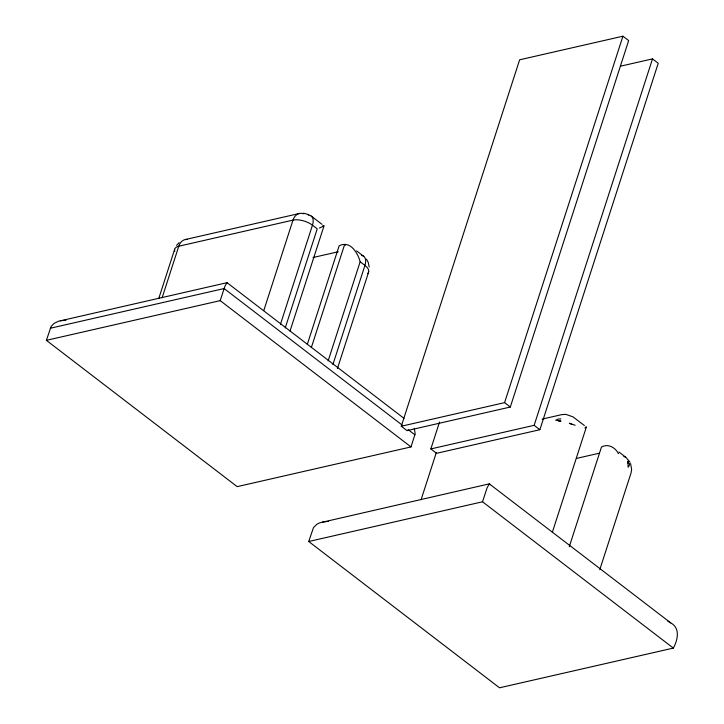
<?xml version="1.0" encoding="UTF-8"?>
<svg xmlns="http://www.w3.org/2000/svg" width="724" height="724" viewBox="0 0 724 724"><rect width="100%" height="100%" fill="white"/><g stroke="black" fill="none" stroke-linecap="round" stroke-linejoin="round"><path stroke-width="1.09" d="M627.97 463.315L627.961 461.26L628.097 467.224L629.31 465.46L629.599 463.441M227.508 283.455L226.965 282.695L58.581 321.23L54.137 323.347L51.169 326.37L46.381 340.343L237.173 486.646L410.997 446.925L415.151 433.839L414.318 428.273M158.737 298.605L174.647 249.291M162.131 297.727L178.774 246.223A14.317 10.055 77.1 0 1 187.398 239.436M46.381 340.343L220.196 300.632L224.893 286.27L226.965 282.695M263.798 310.506L292.994 220.123A14.317 10.055 77.1 0 1 303.664 213.797M280.45 324.298L312.46 225.173A14.317 7.774 -52.5 0 0 308.18 215.137M285.22 327.954L317.23 228.829L312.46 225.173A14.317 6.588 17.9 0 0 292.994 220.123L178.774 246.223A14.317 6.588 17.9 0 0 174.774 251.436M290.025 331.022L323.99 225.969L319.393 228.042M307.329 344.316L339.131 245.852C350.144 240.015 357.81 252.902 360.163 261.744L328.144 360.869M311.329 347.592L344.597 244.603L345.493 245.291M332.913 364.525L364.932 265.4A14.317 7.774 -52.5 0 0 361.484 255.418M337.402 368.607L368.67 271.916M308.723 541.507L313.519 527.524L317.031 524.14L319.628 522.846L489.306 483.849L670.705 622.866C680.488 628.106 677.773 640.07 673.338 648.089L499.524 687.8L308.723 541.507L482.537 501.786L673.338 648.089M401.277 426.246L519.633 59.802L622.93 36.2L628.658 40.589L510.302 407.033L407.006 430.635L401.277 426.246L504.574 402.644L510.302 407.033M620.64 66.156L652.505 58.879L658.234 63.269L539.869 429.712L436.572 453.315L430.852 448.925L439.531 422.056M421.087 499.732L436.301 452.591M504.574 402.644L622.93 36.2M482.537 501.786L487.071 487.867L489.306 483.849M430.852 448.925L534.149 425.323L652.505 58.879M552.376 532.185L586.34 427.124L585.598 426.997M569.272 546.729L601.481 447.007C608.223 443.296 615.319 447.523 618.486 453.704M599.771 569.67L631.011 473.08L631.627 469.568L630.604 463.613M176.556 245.409L179.127 242.603M586.34 427.124L584.883 427.938M299.546 213.444L185.326 239.535M312.985 257.527L338.262 251.753M50.282 328.253L224.105 288.541L402.119 425.033M542.131 419.115L561.896 414.599L565.779 414.345L572.91 416.816L584.368 425.504M576.431 458.428L599.508 453.161M60.318 320.768L66.011 320.198M322.56 225.942L323.954 225.834M322.66 521.932L328.569 521.389M560.856 418.861L558.294 419.051L555.724 420.228L560.964 421.06L558.439 420.943M303.428 213.191L308.84 214.639M623.835 456.572L625.382 457.043M575.118 425.25L569.317 423.223L571.797 424.4M667.827 621.165L670.705 622.866M363.701 256.305L356.606 250.866M227.309 282.885L404.001 418.363M322.017 224.34L311.239 216.078M618.957 452.02L626.052 457.459L630.025 462.229M360.163 261.744L364.932 265.4A14.317 6.588 17.9 0 1 367.53 273.636M534.149 425.323L539.869 429.712M408.083 429.613L414.897 434.834M220.196 300.632L410.997 446.925M366.471 259.147L368.254 262.459L369.204 267.038M489.65 484.039L489.876 484.718"/></g></svg>
